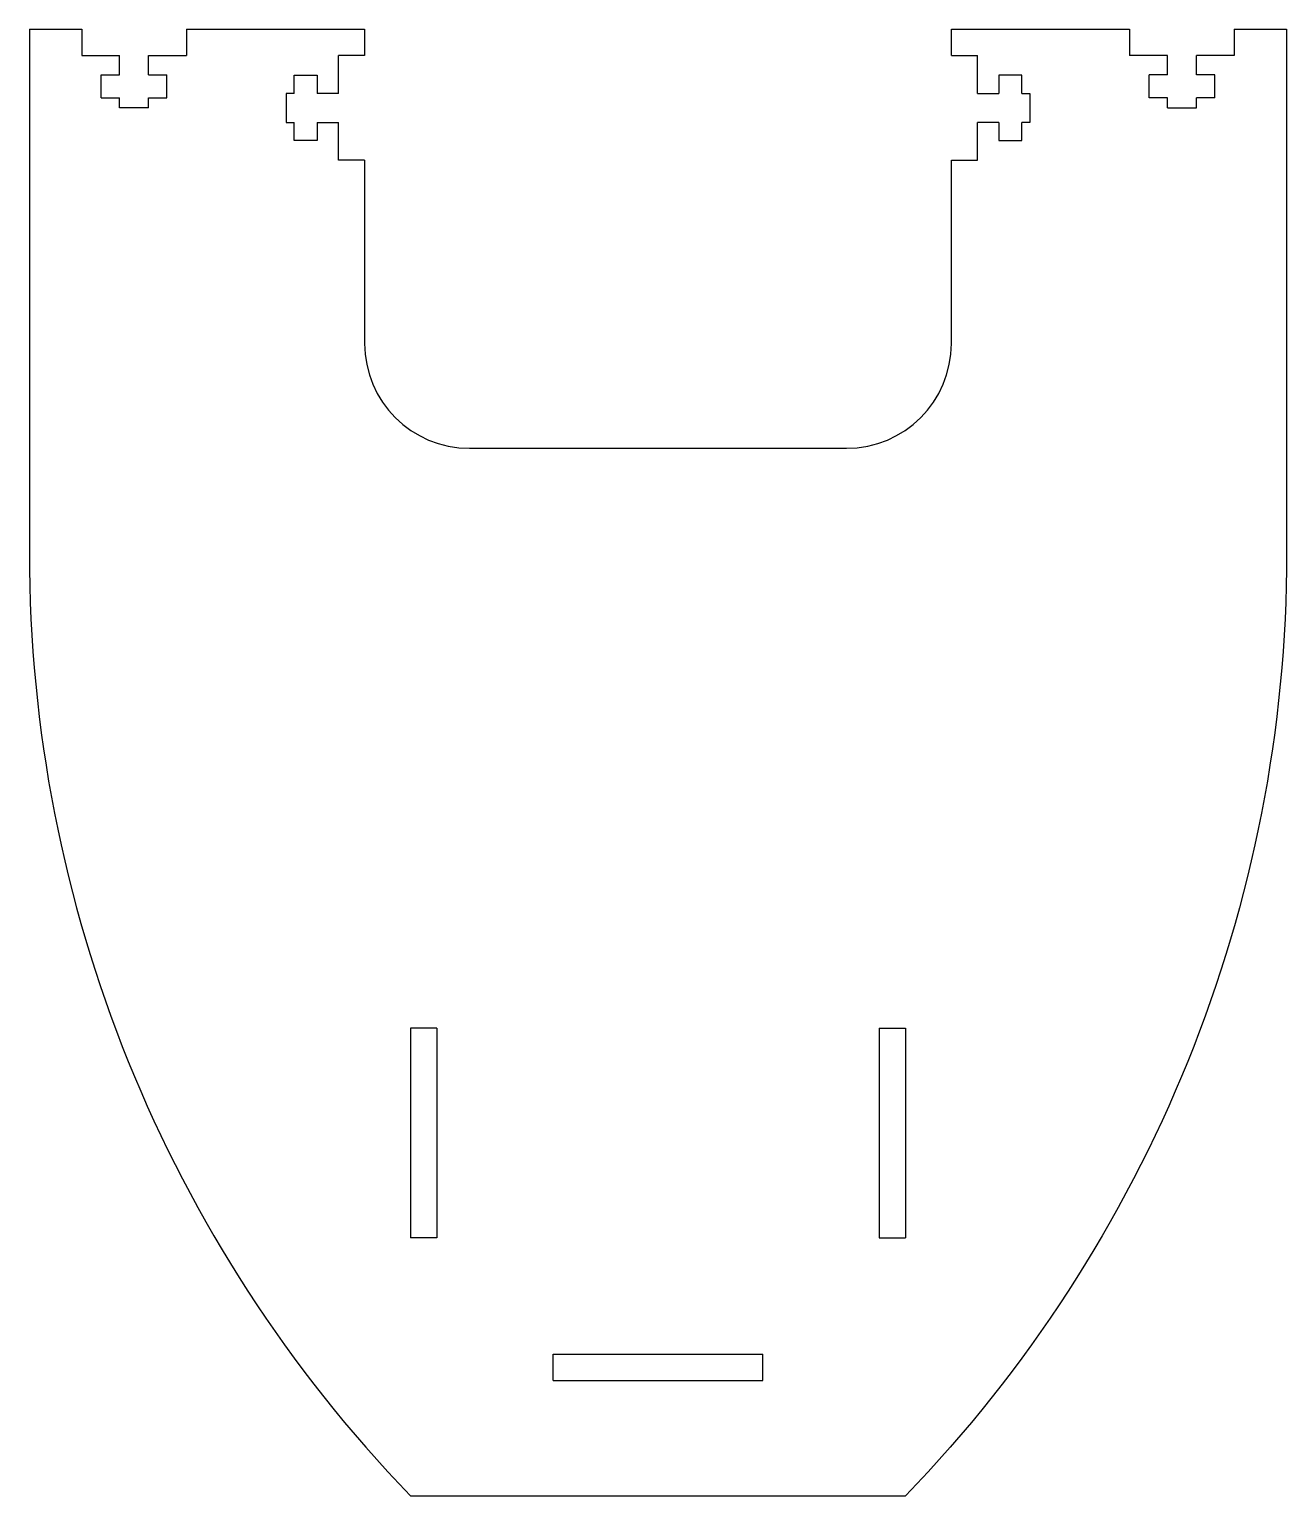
# Model space of a CAD drawing. Extents: x -3 to 3, y 0.2 to 7.2.
import ezdxf

# ---------------------------------------------------------------- set-up
doc = ezdxf.new("R2010")
doc.units = 0
doc.layers.add('VISIBLE', color=7, linetype='CONTINUOUS')

msp = doc.modelspace()

# ---------------------------------------------------------------- linework, layer by layer
at = {"layer": 'VISIBLE'}
for p, q in [((-3, 7.2, 0.125), (-2.75, 7.2, 0.125)), ((-3, 7.2, 0.125), (-3, 4.7, 0.125)), ((-2.75, 7.2, 0.125), (-2.75, 7.075, 0.125)), ((-2.25, 7.2, 0.125), (-1.4, 7.2, 0.125)), ((-2.25, 7.2, 0.125), (-2.25, 7.075, 0.125)), ((-1.4, 7.2, 0.125), (-1.4, 7.075, 0.125)), ((1.4, 7.2, 0.125), (2.25, 7.2, 0.125)), ((1.4, 7.075, 0.125), (1.4, 7.2, 0.125)), ((2.25, 7.2, 0.125), (2.25, 7.075, 0.125)), ((2.75, 7.2, 0.125), (3, 7.2, 0.125)), ((2.75, 7.2, 0.125), (2.75, 7.075, 0.125)), ((3, 7.2, 0.125), (3, 4.7, 0.125)), ((-2.75, 7.075, 0.125), (-2.569, 7.075, 0.125)), ((-2.569, 6.982, 0.125), (-2.569, 7.075, 0.125)), ((-2.431, 7.075, 0.125), (-2.25, 7.075, 0.125)), ((-2.431, 6.982, 0.125), (-2.431, 7.075, 0.125)), ((-1.525, 6.894, 0.125), (-1.525, 7.075, 0.125)), ((-1.4, 7.075, 0.125), (-1.525, 7.075, 0.125)), ((1.4, 7.075, 0.125), (1.525, 7.075, 0.125)), ((1.525, 6.894, 0.125), (1.525, 7.075, 0.125)), ((2.431, 7.075, 0.125), (2.25, 7.075, 0.125)), ((2.431, 6.982, 0.125), (2.431, 7.075, 0.125)), ((2.75, 7.075, 0.125), (2.569, 7.075, 0.125)), ((2.569, 6.982, 0.125), (2.569, 7.075, 0.125)), ((-2.6565, 6.873, 0.125), (-2.6565, 6.982, 0.125)), ((-2.6565, 6.982, 0.125), (-2.569, 6.982, 0.125)), ((-2.431, 6.982, 0.125), (-2.3435, 6.982, 0.125)), ((-2.3435, 6.873, 0.125), (-2.3435, 6.982, 0.125)), ((-1.7362, 6.894, 0.125), (-1.7362, 6.9815, 0.125)), ((-1.7362, 6.9815, 0.125), (-1.6272, 6.9815, 0.125)), ((-1.6272, 6.9815, 0.125), (-1.6272, 6.894, 0.125)), ((1.6272, 6.9815, 0.125), (1.6272, 6.894, 0.125)), ((1.7362, 6.9815, 0.125), (1.6272, 6.9815, 0.125)), ((1.7362, 6.894, 0.125), (1.7362, 6.9815, 0.125)), ((2.3435, 6.873, 0.125), (2.3435, 6.982, 0.125)), ((2.431, 6.982, 0.125), (2.3435, 6.982, 0.125)), ((2.6565, 6.982, 0.125), (2.569, 6.982, 0.125)), ((2.6565, 6.873, 0.125), (2.6565, 6.982, 0.125)), ((-2.6565, 6.873, 0.125), (-2.569, 6.873, 0.125)), ((-2.569, 6.825, 0.125), (-2.569, 6.873, 0.125)), ((-2.431, 6.873, 0.125), (-2.3435, 6.873, 0.125)), ((-2.431, 6.825, 0.125), (-2.431, 6.873, 0.125)), ((-1.775, 6.894, 0.125), (-1.775, 6.756, 0.125)), ((-1.7362, 6.894, 0.125), (-1.775, 6.894, 0.125)), ((-1.525, 6.894, 0.125), (-1.6272, 6.894, 0.125)), ((1.525, 6.894, 0.125), (1.6272, 6.894, 0.125)), ((1.7362, 6.894, 0.125), (1.775, 6.894, 0.125)), ((1.775, 6.894, 0.125), (1.775, 6.756, 0.125)), ((2.431, 6.873, 0.125), (2.3435, 6.873, 0.125)), ((2.431, 6.825, 0.125), (2.431, 6.873, 0.125)), ((2.6565, 6.873, 0.125), (2.569, 6.873, 0.125)), ((2.569, 6.825, 0.125), (2.569, 6.873, 0.125)), ((-2.431, 6.825, 0.125), (-2.569, 6.825, 0.125)), ((2.431, 6.825, 0.125), (2.569, 6.825, 0.125)), ((-1.775, 6.756, 0.125), (-1.7362, 6.756, 0.125)), ((-1.7362, 6.6685, 0.125), (-1.7362, 6.756, 0.125)), ((-1.6272, 6.756, 0.125), (-1.525, 6.756, 0.125)), ((-1.6272, 6.756, 0.125), (-1.6272, 6.6685, 0.125)), ((-1.525, 6.575, 0.125), (-1.525, 6.756, 0.125)), ((1.6272, 6.756, 0.125), (1.525, 6.756, 0.125)), ((1.525, 6.575, 0.125), (1.525, 6.756, 0.125)), ((1.6272, 6.756, 0.125), (1.6272, 6.6685, 0.125)), ((1.775, 6.756, 0.125), (1.7362, 6.756, 0.125)), ((1.7362, 6.6685, 0.125), (1.7362, 6.756, 0.125)), ((-1.6272, 6.6685, 0.125), (-1.7362, 6.6685, 0.125)), ((1.6272, 6.6685, 0.125), (1.7362, 6.6685, 0.125)), ((-1.4, 6.575, 0.125), (-1.525, 6.575, 0.125)), ((-1.4, 6.575, 0.125), (-1.4, 5.7, 0.125)), ((1.4, 6.575, 0.125), (1.525, 6.575, 0.125)), ((1.4, 5.7, 0.125), (1.4, 6.575, 0.125)), ((-0.9, 5.2, 0.125), (0.9, 5.2, 0.125)), ((-1.0561, 2.4311, 0.125), (-1.1811, 2.4311, 0.125)), ((-1.1811, 2.4311, 0.125), (-1.1811, 1.4311, 0.125)), ((-1.0561, 2.4311, 0.125), (-1.0561, 1.4311, 0.125)), ((1.0561, 2.4311, 0.125), (1.0561, 1.4311, 0.125)), ((1.0561, 2.4311, 0.125), (1.1811, 2.4311, 0.125)), ((1.1811, 2.4311, 0.125), (1.1811, 1.4311, 0.125)), ((-1.0561, 1.4311, 0.125), (-1.1811, 1.4311, 0.125)), ((1.0561, 1.4311, 0.125), (1.1811, 1.4311, 0.125)), ((-0.5, 0.75, 0.125), (-0.5, 0.875, 0.125)), ((-0.5, 0.875, 0.125), (0.5, 0.875, 0.125)), ((0.5, 0.75, 0.125), (0.5, 0.875, 0.125)), ((-0.5, 0.75, 0.125), (0.5, 0.75, 0.125)), ((-1.1811, 0.2, 0.125), (1.1811, 0.2, 0.125))]:
    msp.add_line(p, q, dxfattribs=at)
for centre, radius, start, end in [((-0.9, 5.7, 0.125), 0.5, 180, 270), ((0.9, 5.7, 0.125), 0.5, 270, 0), ((3.476, 4.7, 0.125), 6.476, 180, 224.01707)]:
    msp.add_arc(centre, radius, start, end, dxfattribs=at)
at = {"layer": 'VISIBLE', "extrusion": (0, 0, -1)}
msp.add_arc((3.476, 4.7, -0.125), 6.476, 180, 224.01707, dxfattribs=at)

doc.saveas('drawing.dxf')
